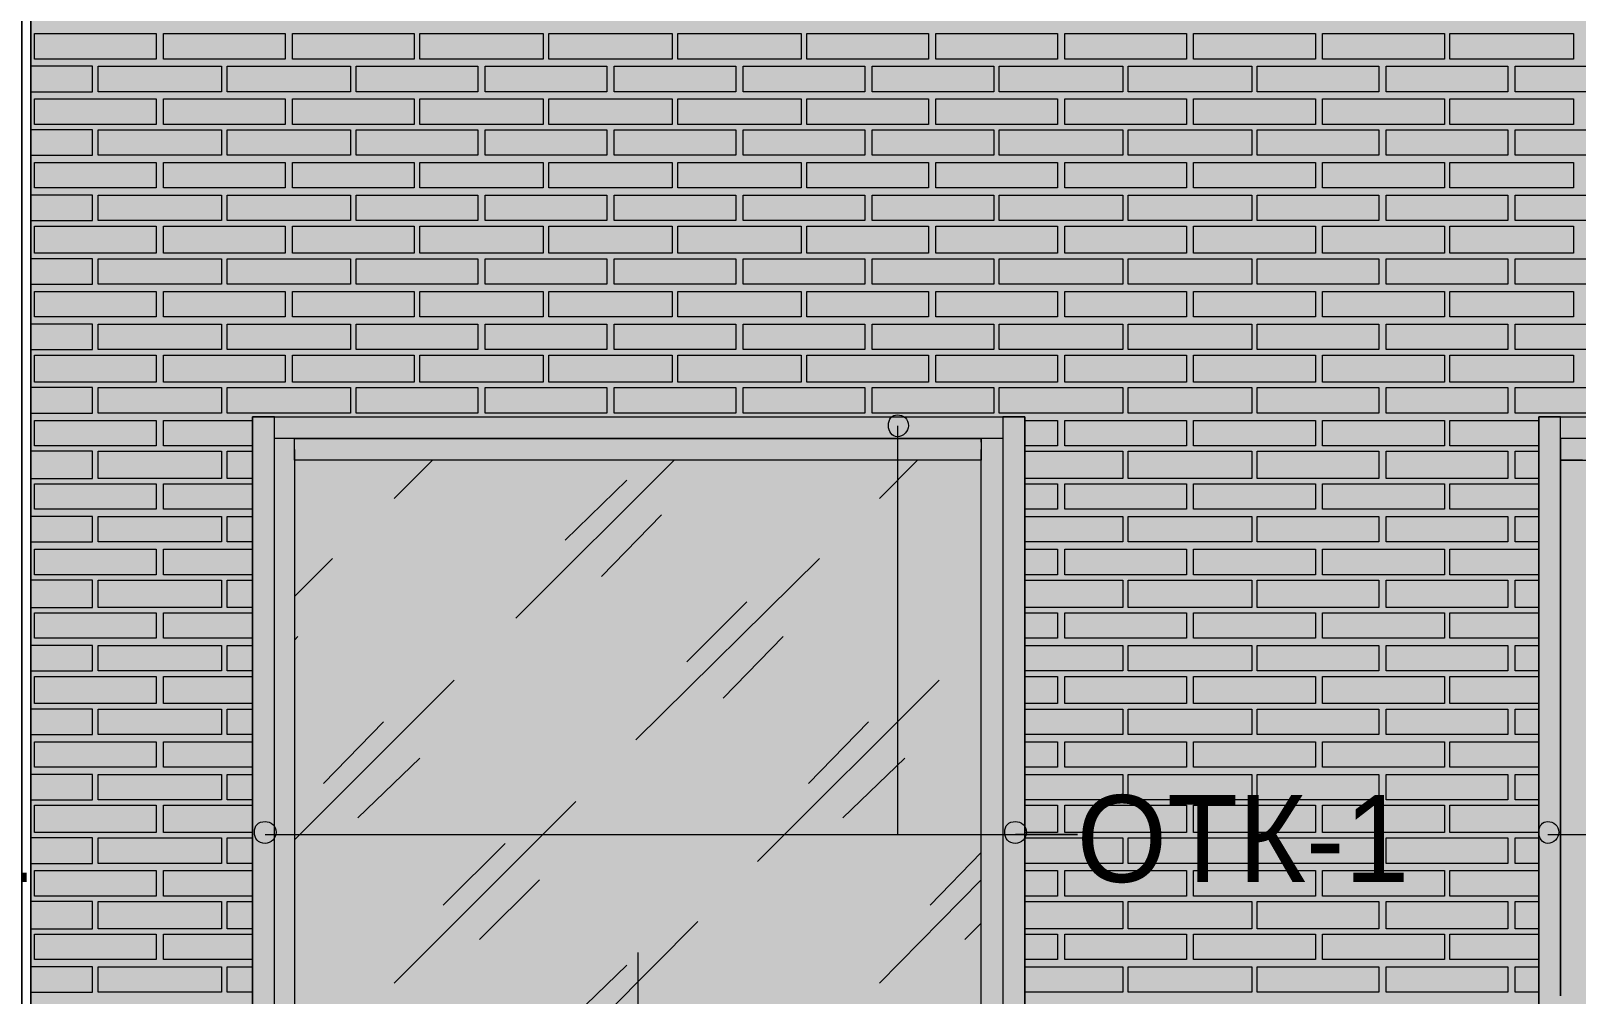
# Model space of a CAD drawing. Header units: millimetres. Extents: x -28928 to 100580, y -22867 to 36490.
# Drawn here: x 52663 to 56261, y 18247 to 20492 of the extents above; entities that cross this region are included whole.
import ezdxf

# ---------------------------------------------------------------- set-up
doc = ezdxf.new("R2010")
doc.units = ezdxf.units.MM
doc.layers.add('PDF _Геометрия', color=7, linetype='Continuous', true_color=0x8f8e8d)
doc.layers.add('PDF _Сплошная заливка', color=7, linetype='Continuous', true_color=0xffffff)
doc.layers.add('PDF _Текст', color=7, linetype='Continuous')

msp = doc.modelspace()

# ---------------------------------------------------------------- hatches: boundary and pattern name
at = {"layer": 'PDF _Сплошная заливка', "true_color": 0xdcd6cf, "transparency": 33554559}
msp.add_hatch(color=254, dxfattribs=at).paths.add_polyline_path([(64868.4, 16343.4), (64868.4, 19592.6), (66268.7, 19592.6), (66268.7, 16343.4), (82239.9, 16343.4), (82239.9, 30089.1), (52662.6, 30089.1), (52662.6, 16343.4), (62173.4, 16343.4), (62173.4, 19592.6), (64271.8, 19592.6), (64271.8, 16343.4)])

# ---------------------------------------------------------------- linework, layer by layer
at = {"layer": 'PDF _Геометрия', "color": 7, "lineweight": 9}
for points in [[(19133.7, 16343.4), (52641.4, 16343.4), (52641.4, 30089.1), (52641.4, 16343.4), (52662.6, 16343.4), (52662.6, 30089.1), (52662.6, 16343.4), (62173.4, 16343.4), (62173.4, 19592.6), (64271.8, 19592.6), (64271.8, 16343.4), (64868.4, 16343.4), (64868.4, 19592.6), (66268.7, 19592.6), (66268.7, 16343.4), (82239.9, 16343.4)], [(53276.1, 19516.4), (53276.1, 16944.1), (53229.5, 16944.1), (53229.5, 19516.4), (53229.5, 19592.6), (53178.7, 19592.6), (53178.7, 19516.4), (53178.7, 16969.5), (53178.7, 16893.4), (53178.7, 19592.6), (54976.8, 19592.6), (54976.8, 16893.4), (54976.8, 16969.5), (54976.8, 19516.4), (54976.8, 19592.6), (54926.1, 19592.6), (54926.1, 19516.4), (54926.1, 16944.1), (54875.3, 16944.1), (54875.3, 19516.4)], [(56275.7, 19491), (56224.9, 19491), (56224.9, 18243), (56224.9, 19516.4), (56224.9, 19592.6), (56174.1, 19592.6), (56174.1, 19516.4), (56174.1, 18243), (56174.1, 16969.5), (56174.1, 16893.4), (56174.1, 19592.6), (57976.4, 19592.6)], [(54875.3, 19533.4), (54875.3, 19541.8), (54875.3, 19491), (53276.1, 19491), (53276.1, 19541.8), (54875.3, 19541.8)], [(53276.1, 19533.4), (53276.1, 19541.8)], [(54680.7, 19571.4), (54680.7, 18619.5), (55099.5, 18619.5), (54955.7, 18619.5)], [(53229.5, 16906), (53229.5, 16969.5), (53229.5, 19516.4)], [(54926.1, 19516.4), (54926.1, 16969.5), (54926.1, 16906)], [(53508.7, 19402.2), (53597.6, 19491)], [(53792.2, 19123), (54160.3, 19491)], [(54638.4, 19402.2), (54727.2, 19491)], [(53906.4, 19304.9), (54050.3, 19444.5)], [(53991.1, 19220.3), (54130.7, 19364.1)], [(53276.1, 19173.7), (53364.9, 19262.6)], [(54071.4, 18839.5), (54498.7, 19262.6)], [(54189.9, 19021.4), (54329.5, 19161)], [(53276.1, 19072.2), (53284.5, 19080.7)], [(54274.5, 18936.8), (54414.1, 19080.7)], [(53276.1, 18606.8), (53648.4, 18979.1)], [(54354.9, 18556), (54778, 18979.1)], [(53343.7, 18738), (53483.4, 18881.8)], [(54473.4, 18738), (54613, 18881.8)], [(53424.1, 18657.6), (53568, 18797.2)], [(54553.7, 18657.6), (54697.6, 18797.2)], [(53508.7, 18272.6), (53931.8, 18695.7)], [(53208.4, 18619.5), (55099.5, 18619.5)], [(56195.3, 18619.5), (58090.7, 18619.5)], [(53623, 18454.5), (53766.8, 18598.4)], [(54756.8, 18454.5), (54875.3, 18577.2)], [(53707.6, 18374.1), (53847.2, 18513.7)], [(54638.4, 18272.6), (54875.3, 18513.7)], [(53792.2, 17989.1), (54215.3, 18416.4)], [(54837.2, 18374.1), (54875.3, 18412.2)], [(54075.7, 18344.5), (54075.7, 18145.7)], [(53906.4, 18175.3), (54050.3, 18314.9)]]:
    msp.add_lwpolyline(points, dxfattribs=at)
at = {"layer": 'PDF _Геометрия', "lineweight": 9}
for points in [[(52954.5, 20485.3), (52954.5, 20426), (52671.1, 20426), (52671.1, 20485.3)], [(53254.9, 20485.3), (53254.9, 20426), (52971.4, 20426), (52971.4, 20485.3)], [(53555.3, 20485.3), (53555.3, 20426), (53271.8, 20426), (53271.8, 20485.3)], [(53855.7, 20485.3), (53855.7, 20426), (53568, 20426), (53568, 20485.3)], [(54156.1, 20485.3), (54156.1, 20426), (53868.4, 20426), (53868.4, 20485.3)], [(54456.4, 20485.3), (54456.4, 20426), (54168.7, 20426), (54168.7, 20485.3)], [(54752.6, 20485.3), (54752.6, 20426), (54469.1, 20426), (54469.1, 20485.3)], [(55053, 20485.3), (55053, 20426), (54769.5, 20426), (54769.5, 20485.3)], [(55353.4, 20485.3), (55353.4, 20426), (55069.9, 20426), (55069.9, 20485.3)], [(55653.7, 20485.3), (55653.7, 20426), (55370.3, 20426), (55370.3, 20485.3)], [(55954.1, 20485.3), (55954.1, 20426), (55670.7, 20426), (55670.7, 20485.3)], [(56254.5, 20485.3), (56254.5, 20426), (55966.8, 20426), (55966.8, 20485.3)], [(53106.8, 20349.9), (52963, 20349.9), (52819.1, 20349.9), (52819.1, 20409.1), (52963, 20409.1), (53106.8, 20409.1)], [(53407.2, 20349.9), (53263.4, 20349.9), (53119.5, 20349.9), (53119.5, 20409.1), (53263.4, 20409.1), (53407.2, 20409.1)], [(53703.4, 20349.9), (53563.7, 20349.9), (53419.9, 20349.9), (53419.9, 20409.1), (53563.7, 20409.1), (53703.4, 20409.1)], [(54003.7, 20349.9), (53864.1, 20349.9), (53720.3, 20349.9), (53720.3, 20409.1), (53864.1, 20409.1), (54003.7, 20409.1)], [(54304.1, 20349.9), (54160.3, 20349.9), (54020.7, 20349.9), (54020.7, 20409.1), (54160.3, 20409.1), (54304.1, 20409.1)], [(54604.5, 20349.9), (54460.7, 20349.9), (54321.1, 20349.9), (54321.1, 20409.1), (54460.7, 20409.1), (54604.5, 20409.1)], [(54904.9, 20349.9), (54761.1, 20349.9), (54621.4, 20349.9), (54621.4, 20409.1), (54761.1, 20409.1), (54904.9, 20409.1)], [(55205.3, 20349.9), (55061.4, 20349.9), (54917.6, 20349.9), (54917.6, 20409.1), (55061.4, 20409.1), (55205.3, 20409.1)], [(55505.7, 20349.9), (55361.8, 20349.9), (55218, 20349.9), (55218, 20409.1), (55361.8, 20409.1), (55505.7, 20409.1)], [(55801.8, 20349.9), (55662.2, 20349.9), (55518.4, 20349.9), (55518.4, 20409.1), (55662.2, 20409.1), (55801.8, 20409.1)], [(56102.2, 20349.9), (55962.6, 20349.9), (55818.7, 20349.9), (55818.7, 20409.1), (55962.6, 20409.1), (56102.2, 20409.1)], [(56402.6, 20349.9), (56258.7, 20349.9), (56119.1, 20349.9), (56119.1, 20409.1), (56258.7, 20409.1), (56402.6, 20409.1)], [(52954.5, 20333), (52954.5, 20273.7), (52671.1, 20273.7), (52671.1, 20333)], [(53254.9, 20333), (53254.9, 20273.7), (52971.4, 20273.7), (52971.4, 20333)], [(53555.3, 20333), (53555.3, 20273.7), (53271.8, 20273.7), (53271.8, 20333)], [(53855.7, 20333), (53855.7, 20273.7), (53568, 20273.7), (53568, 20333)], [(54156.1, 20333), (54156.1, 20273.7), (53868.4, 20273.7), (53868.4, 20333)], [(54456.4, 20333), (54456.4, 20273.7), (54168.7, 20273.7), (54168.7, 20333)], [(54752.6, 20333), (54752.6, 20273.7), (54469.1, 20273.7), (54469.1, 20333)], [(55053, 20333), (55053, 20273.7), (54769.5, 20273.7), (54769.5, 20333)], [(55353.4, 20333), (55353.4, 20273.7), (55069.9, 20273.7), (55069.9, 20333)], [(55653.7, 20333), (55653.7, 20273.7), (55370.3, 20273.7), (55370.3, 20333)], [(55954.1, 20333), (55954.1, 20273.7), (55670.7, 20273.7), (55670.7, 20333)], [(56254.5, 20333), (56254.5, 20273.7), (55966.8, 20273.7), (55966.8, 20333)], [(53106.8, 20201.8), (52963, 20201.8), (52819.1, 20201.8), (52819.1, 20261), (52963, 20261), (53106.8, 20261)], [(53407.2, 20201.8), (53263.4, 20201.8), (53119.5, 20201.8), (53119.5, 20261), (53263.4, 20261), (53407.2, 20261)], [(53703.4, 20201.8), (53563.7, 20201.8), (53419.9, 20201.8), (53419.9, 20261), (53563.7, 20261), (53703.4, 20261)], [(54003.7, 20201.8), (53864.1, 20201.8), (53720.3, 20201.8), (53720.3, 20261), (53864.1, 20261), (54003.7, 20261)], [(54304.1, 20201.8), (54160.3, 20201.8), (54020.7, 20201.8), (54020.7, 20261), (54160.3, 20261), (54304.1, 20261)], [(54604.5, 20201.8), (54460.7, 20201.8), (54321.1, 20201.8), (54321.1, 20261), (54460.7, 20261), (54604.5, 20261)], [(54904.9, 20201.8), (54761.1, 20201.8), (54621.4, 20201.8), (54621.4, 20261), (54761.1, 20261), (54904.9, 20261)], [(55205.3, 20201.8), (55061.4, 20201.8), (54917.6, 20201.8), (54917.6, 20261), (55061.4, 20261), (55205.3, 20261)], [(55505.7, 20201.8), (55361.8, 20201.8), (55218, 20201.8), (55218, 20261), (55361.8, 20261), (55505.7, 20261)], [(55801.8, 20201.8), (55662.2, 20201.8), (55518.4, 20201.8), (55518.4, 20261), (55662.2, 20261), (55801.8, 20261)], [(56102.2, 20201.8), (55962.6, 20201.8), (55818.7, 20201.8), (55818.7, 20261), (55962.6, 20261), (56102.2, 20261)], [(56402.6, 20201.8), (56258.7, 20201.8), (56119.1, 20201.8), (56119.1, 20261), (56258.7, 20261), (56402.6, 20261)], [(52954.5, 20184.9), (52954.5, 20125.7), (52671.1, 20125.7), (52671.1, 20184.9)], [(53254.9, 20184.9), (53254.9, 20125.7), (52971.4, 20125.7), (52971.4, 20184.9)], [(53555.3, 20184.9), (53555.3, 20125.7), (53271.8, 20125.7), (53271.8, 20184.9)], [(53855.7, 20184.9), (53855.7, 20125.7), (53568, 20125.7), (53568, 20184.9)], [(54156.1, 20184.9), (54156.1, 20125.7), (53868.4, 20125.7), (53868.4, 20184.9)], [(54456.4, 20184.9), (54456.4, 20125.7), (54168.7, 20125.7), (54168.7, 20184.9)], [(54752.6, 20184.9), (54752.6, 20125.7), (54469.1, 20125.7), (54469.1, 20184.9)], [(55053, 20184.9), (55053, 20125.7), (54769.5, 20125.7), (54769.5, 20184.9)], [(55353.4, 20184.9), (55353.4, 20125.7), (55069.9, 20125.7), (55069.9, 20184.9)], [(55653.7, 20184.9), (55653.7, 20125.7), (55370.3, 20125.7), (55370.3, 20184.9)], [(55954.1, 20184.9), (55954.1, 20125.7), (55670.7, 20125.7), (55670.7, 20184.9)], [(56254.5, 20184.9), (56254.5, 20125.7), (55966.8, 20125.7), (55966.8, 20184.9)], [(53106.8, 20049.5), (52963, 20049.5), (52819.1, 20049.5), (52819.1, 20108.7), (52963, 20108.7), (53106.8, 20108.7)], [(53407.2, 20049.5), (53263.4, 20049.5), (53119.5, 20049.5), (53119.5, 20108.7), (53263.4, 20108.7), (53407.2, 20108.7)], [(53703.4, 20049.5), (53563.7, 20049.5), (53419.9, 20049.5), (53419.9, 20108.7), (53563.7, 20108.7), (53703.4, 20108.7)], [(54003.7, 20049.5), (53864.1, 20049.5), (53720.3, 20049.5), (53720.3, 20108.7), (53864.1, 20108.7), (54003.7, 20108.7)], [(54304.1, 20049.5), (54160.3, 20049.5), (54020.7, 20049.5), (54020.7, 20108.7), (54160.3, 20108.7), (54304.1, 20108.7)], [(54604.5, 20049.5), (54460.7, 20049.5), (54321.1, 20049.5), (54321.1, 20108.7), (54460.7, 20108.7), (54604.5, 20108.7)], [(54904.9, 20049.5), (54761.1, 20049.5), (54621.4, 20049.5), (54621.4, 20108.7), (54761.1, 20108.7), (54904.9, 20108.7)], [(55205.3, 20049.5), (55061.4, 20049.5), (54917.6, 20049.5), (54917.6, 20108.7), (55061.4, 20108.7), (55205.3, 20108.7)], [(55505.7, 20049.5), (55361.8, 20049.5), (55218, 20049.5), (55218, 20108.7), (55361.8, 20108.7), (55505.7, 20108.7)], [(55801.8, 20049.5), (55662.2, 20049.5), (55518.4, 20049.5), (55518.4, 20108.7), (55662.2, 20108.7), (55801.8, 20108.7)], [(56102.2, 20049.5), (55962.6, 20049.5), (55818.7, 20049.5), (55818.7, 20108.7), (55962.6, 20108.7), (56102.2, 20108.7)], [(56402.6, 20049.5), (56258.7, 20049.5), (56119.1, 20049.5), (56119.1, 20108.7), (56258.7, 20108.7), (56402.6, 20108.7)], [(52954.5, 20036.8), (52954.5, 19973.4), (52671.1, 19973.4), (52671.1, 20036.8)], [(53254.9, 20036.8), (53254.9, 19973.4), (52971.4, 19973.4), (52971.4, 20036.8)], [(53555.3, 20036.8), (53555.3, 19973.4), (53271.8, 19973.4), (53271.8, 20036.8)], [(53855.7, 20036.8), (53855.7, 19973.4), (53568, 19973.4), (53568, 20036.8)], [(54156.1, 20036.8), (54156.1, 19973.4), (53868.4, 19973.4), (53868.4, 20036.8)], [(54456.4, 20036.8), (54456.4, 19973.4), (54168.7, 19973.4), (54168.7, 20036.8)], [(54752.6, 20036.8), (54752.6, 19973.4), (54469.1, 19973.4), (54469.1, 20036.8)], [(55053, 20036.8), (55053, 19973.4), (54769.5, 19973.4), (54769.5, 20036.8)], [(55353.4, 20036.8), (55353.4, 19973.4), (55069.9, 19973.4), (55069.9, 20036.8)], [(55653.7, 20036.8), (55653.7, 19973.4), (55370.3, 19973.4), (55370.3, 20036.8)], [(55954.1, 20036.8), (55954.1, 19973.4), (55670.7, 19973.4), (55670.7, 20036.8)], [(56254.5, 20036.8), (56254.5, 19973.4), (55966.8, 19973.4), (55966.8, 20036.8)], [(53106.8, 19901.4), (52963, 19901.4), (52819.1, 19901.4), (52819.1, 19960.7), (52963, 19960.7), (53106.8, 19960.7)], [(53407.2, 19901.4), (53263.4, 19901.4), (53119.5, 19901.4), (53119.5, 19960.7), (53263.4, 19960.7), (53407.2, 19960.7)], [(53703.4, 19901.4), (53563.7, 19901.4), (53419.9, 19901.4), (53419.9, 19960.7), (53563.7, 19960.7), (53703.4, 19960.7)], [(54003.7, 19901.4), (53864.1, 19901.4), (53720.3, 19901.4), (53720.3, 19960.7), (53864.1, 19960.7), (54003.7, 19960.7)], [(54304.1, 19901.4), (54160.3, 19901.4), (54020.7, 19901.4), (54020.7, 19960.7), (54160.3, 19960.7), (54304.1, 19960.7)], [(54604.5, 19901.4), (54460.7, 19901.4), (54321.1, 19901.4), (54321.1, 19960.7), (54460.7, 19960.7), (54604.5, 19960.7)], [(54904.9, 19901.4), (54761.1, 19901.4), (54621.4, 19901.4), (54621.4, 19960.7), (54761.1, 19960.7), (54904.9, 19960.7)], [(55205.3, 19901.4), (55061.4, 19901.4), (54917.6, 19901.4), (54917.6, 19960.7), (55061.4, 19960.7), (55205.3, 19960.7)], [(55505.7, 19901.4), (55361.8, 19901.4), (55218, 19901.4), (55218, 19960.7), (55361.8, 19960.7), (55505.7, 19960.7)], [(55801.8, 19901.4), (55662.2, 19901.4), (55518.4, 19901.4), (55518.4, 19960.7), (55662.2, 19960.7), (55801.8, 19960.7)], [(56102.2, 19901.4), (55962.6, 19901.4), (55818.7, 19901.4), (55818.7, 19960.7), (55962.6, 19960.7), (56102.2, 19960.7)], [(56402.6, 19901.4), (56258.7, 19901.4), (56119.1, 19901.4), (56119.1, 19960.7), (56258.7, 19960.7), (56402.6, 19960.7)], [(52954.5, 19884.5), (52954.5, 19825.3), (52671.1, 19825.3), (52671.1, 19884.5)], [(53254.9, 19884.5), (53254.9, 19825.3), (52971.4, 19825.3), (52971.4, 19884.5)], [(53555.3, 19884.5), (53555.3, 19825.3), (53271.8, 19825.3), (53271.8, 19884.5)], [(53855.7, 19884.5), (53855.7, 19825.3), (53568, 19825.3), (53568, 19884.5)], [(54156.1, 19884.5), (54156.1, 19825.3), (53868.4, 19825.3), (53868.4, 19884.5)], [(54456.4, 19884.5), (54456.4, 19825.3), (54168.7, 19825.3), (54168.7, 19884.5)], [(54752.6, 19884.5), (54752.6, 19825.3), (54469.1, 19825.3), (54469.1, 19884.5)], [(55053, 19884.5), (55053, 19825.3), (54769.5, 19825.3), (54769.5, 19884.5)], [(55353.4, 19884.5), (55353.4, 19825.3), (55069.9, 19825.3), (55069.9, 19884.5)], [(55653.7, 19884.5), (55653.7, 19825.3), (55370.3, 19825.3), (55370.3, 19884.5)], [(55954.1, 19884.5), (55954.1, 19825.3), (55670.7, 19825.3), (55670.7, 19884.5)], [(56254.5, 19884.5), (56254.5, 19825.3), (55966.8, 19825.3), (55966.8, 19884.5)], [(53106.8, 19749.1), (52963, 19749.1), (52819.1, 19749.1), (52819.1, 19808.4), (52963, 19808.4), (53106.8, 19808.4)], [(53407.2, 19749.1), (53263.4, 19749.1), (53119.5, 19749.1), (53119.5, 19808.4), (53263.4, 19808.4), (53407.2, 19808.4)], [(53703.4, 19749.1), (53563.7, 19749.1), (53419.9, 19749.1), (53419.9, 19808.4), (53563.7, 19808.4), (53703.4, 19808.4)], [(54003.7, 19749.1), (53864.1, 19749.1), (53720.3, 19749.1), (53720.3, 19808.4), (53864.1, 19808.4), (54003.7, 19808.4)], [(54304.1, 19749.1), (54160.3, 19749.1), (54020.7, 19749.1), (54020.7, 19808.4), (54160.3, 19808.4), (54304.1, 19808.4)], [(54604.5, 19749.1), (54460.7, 19749.1), (54321.1, 19749.1), (54321.1, 19808.4), (54460.7, 19808.4), (54604.5, 19808.4)], [(54904.9, 19749.1), (54761.1, 19749.1), (54621.4, 19749.1), (54621.4, 19808.4), (54761.1, 19808.4), (54904.9, 19808.4)], [(55205.3, 19749.1), (55061.4, 19749.1), (54917.6, 19749.1), (54917.6, 19808.4), (55061.4, 19808.4), (55205.3, 19808.4)], [(55505.7, 19749.1), (55361.8, 19749.1), (55218, 19749.1), (55218, 19808.4), (55361.8, 19808.4), (55505.7, 19808.4)], [(55801.8, 19749.1), (55662.2, 19749.1), (55518.4, 19749.1), (55518.4, 19808.4), (55662.2, 19808.4), (55801.8, 19808.4)], [(56102.2, 19749.1), (55962.6, 19749.1), (55818.7, 19749.1), (55818.7, 19808.4), (55962.6, 19808.4), (56102.2, 19808.4)], [(56402.6, 19749.1), (56258.7, 19749.1), (56119.1, 19749.1), (56119.1, 19808.4), (56258.7, 19808.4), (56402.6, 19808.4)], [(52954.5, 19736.4), (52954.5, 19673), (52671.1, 19673), (52671.1, 19736.4)], [(53254.9, 19736.4), (53254.9, 19673), (52971.4, 19673), (52971.4, 19736.4)], [(53555.3, 19736.4), (53555.3, 19673), (53271.8, 19673), (53271.8, 19736.4)], [(53855.7, 19736.4), (53855.7, 19673), (53568, 19673), (53568, 19736.4)], [(54156.1, 19736.4), (54156.1, 19673), (53868.4, 19673), (53868.4, 19736.4)], [(54456.4, 19736.4), (54456.4, 19673), (54168.7, 19673), (54168.7, 19736.4)], [(54752.6, 19736.4), (54752.6, 19673), (54469.1, 19673), (54469.1, 19736.4)], [(55053, 19736.4), (55053, 19673), (54769.5, 19673), (54769.5, 19736.4)], [(55353.4, 19736.4), (55353.4, 19673), (55069.9, 19673), (55069.9, 19736.4)], [(55653.7, 19736.4), (55653.7, 19673), (55370.3, 19673), (55370.3, 19736.4)], [(55954.1, 19736.4), (55954.1, 19673), (55670.7, 19673), (55670.7, 19736.4)], [(56254.5, 19736.4), (56254.5, 19673), (55966.8, 19673), (55966.8, 19736.4)], [(53106.8, 19601), (52963, 19601), (52819.1, 19601), (52819.1, 19660.3), (52963, 19660.3), (53106.8, 19660.3)], [(53407.2, 19601), (53263.4, 19601), (53119.5, 19601), (53119.5, 19660.3), (53263.4, 19660.3), (53407.2, 19660.3)], [(53703.4, 19601), (53563.7, 19601), (53419.9, 19601), (53419.9, 19660.3), (53563.7, 19660.3), (53703.4, 19660.3)], [(54003.7, 19601), (53864.1, 19601), (53720.3, 19601), (53720.3, 19660.3), (53864.1, 19660.3), (54003.7, 19660.3)], [(54304.1, 19601), (54160.3, 19601), (54020.7, 19601), (54020.7, 19660.3), (54160.3, 19660.3), (54304.1, 19660.3)], [(54604.5, 19601), (54460.7, 19601), (54321.1, 19601), (54321.1, 19660.3), (54460.7, 19660.3), (54604.5, 19660.3)], [(54904.9, 19601), (54761.1, 19601), (54621.4, 19601), (54621.4, 19660.3), (54761.1, 19660.3), (54904.9, 19660.3)], [(55205.3, 19601), (55061.4, 19601), (54917.6, 19601), (54917.6, 19660.3), (55061.4, 19660.3), (55205.3, 19660.3)], [(55505.7, 19601), (55361.8, 19601), (55218, 19601), (55218, 19660.3), (55361.8, 19660.3), (55505.7, 19660.3)], [(55801.8, 19601), (55662.2, 19601), (55518.4, 19601), (55518.4, 19660.3), (55662.2, 19660.3), (55801.8, 19660.3)], [(56102.2, 19601), (55962.6, 19601), (55818.7, 19601), (55818.7, 19660.3), (55962.6, 19660.3), (56102.2, 19660.3)], [(56402.6, 19601), (56258.7, 19601), (56119.1, 19601), (56119.1, 19660.3), (56258.7, 19660.3), (56402.6, 19660.3)], [(52954.5, 19584.1), (52954.5, 19524.9), (52671.1, 19524.9), (52671.1, 19584.1)], [(55353.4, 19584.1), (55353.4, 19524.9), (55069.9, 19524.9), (55069.9, 19584.1)], [(55653.7, 19584.1), (55653.7, 19524.9), (55370.3, 19524.9), (55370.3, 19584.1)], [(55954.1, 19584.1), (55954.1, 19524.9), (55670.7, 19524.9), (55670.7, 19584.1)], [(53106.8, 19448.7), (52963, 19448.7), (52819.1, 19448.7), (52819.1, 19512.2), (52963, 19512.2), (53106.8, 19512.2)], [(55505.7, 19448.7), (55361.8, 19448.7), (55218, 19448.7), (55218, 19512.2), (55361.8, 19512.2), (55505.7, 19512.2)], [(55801.8, 19448.7), (55662.2, 19448.7), (55518.4, 19448.7), (55518.4, 19512.2), (55662.2, 19512.2), (55801.8, 19512.2)], [(56102.2, 19448.7), (55962.6, 19448.7), (55818.7, 19448.7), (55818.7, 19512.2), (55962.6, 19512.2), (56102.2, 19512.2)], [(52954.5, 19436), (52954.5, 19376.8), (52671.1, 19376.8), (52671.1, 19436)], [(55353.4, 19436), (55353.4, 19376.8), (55069.9, 19376.8), (55069.9, 19436)], [(55653.7, 19436), (55653.7, 19376.8), (55370.3, 19376.8), (55370.3, 19436)], [(55954.1, 19436), (55954.1, 19376.8), (55670.7, 19376.8), (55670.7, 19436)], [(53106.8, 19300.7), (52963, 19300.7), (52819.1, 19300.7), (52819.1, 19359.9), (52963, 19359.9), (53106.8, 19359.9)], [(55505.7, 19300.7), (55361.8, 19300.7), (55218, 19300.7), (55218, 19359.9), (55361.8, 19359.9), (55505.7, 19359.9)], [(55801.8, 19300.7), (55662.2, 19300.7), (55518.4, 19300.7), (55518.4, 19359.9), (55662.2, 19359.9), (55801.8, 19359.9)], [(56102.2, 19300.7), (55962.6, 19300.7), (55818.7, 19300.7), (55818.7, 19359.9), (55962.6, 19359.9), (56102.2, 19359.9)], [(52954.5, 19283.7), (52954.5, 19224.5), (52671.1, 19224.5), (52671.1, 19283.7)], [(55353.4, 19283.7), (55353.4, 19224.5), (55069.9, 19224.5), (55069.9, 19283.7)], [(55653.7, 19283.7), (55653.7, 19224.5), (55370.3, 19224.5), (55370.3, 19283.7)], [(55954.1, 19283.7), (55954.1, 19224.5), (55670.7, 19224.5), (55670.7, 19283.7)], [(53106.8, 19148.4), (52963, 19148.4), (52819.1, 19148.4), (52819.1, 19211.8), (52963, 19211.8), (53106.8, 19211.8)], [(55505.7, 19148.4), (55361.8, 19148.4), (55218, 19148.4), (55218, 19211.8), (55361.8, 19211.8), (55505.7, 19211.8)], [(55801.8, 19148.4), (55662.2, 19148.4), (55518.4, 19148.4), (55518.4, 19211.8), (55662.2, 19211.8), (55801.8, 19211.8)], [(56102.2, 19148.4), (55962.6, 19148.4), (55818.7, 19148.4), (55818.7, 19211.8), (55962.6, 19211.8), (56102.2, 19211.8)], [(52954.5, 19135.7), (52954.5, 19076.4), (52671.1, 19076.4), (52671.1, 19135.7)], [(55353.4, 19135.7), (55353.4, 19076.4), (55069.9, 19076.4), (55069.9, 19135.7)], [(55653.7, 19135.7), (55653.7, 19076.4), (55370.3, 19076.4), (55370.3, 19135.7)], [(55954.1, 19135.7), (55954.1, 19076.4), (55670.7, 19076.4), (55670.7, 19135.7)], [(53106.8, 19000.3), (52963, 19000.3), (52819.1, 19000.3), (52819.1, 19059.5), (52963, 19059.5), (53106.8, 19059.5)], [(55505.7, 19000.3), (55361.8, 19000.3), (55218, 19000.3), (55218, 19059.5), (55361.8, 19059.5), (55505.7, 19059.5)], [(55801.8, 19000.3), (55662.2, 19000.3), (55518.4, 19000.3), (55518.4, 19059.5), (55662.2, 19059.5), (55801.8, 19059.5)], [(56102.2, 19000.3), (55962.6, 19000.3), (55818.7, 19000.3), (55818.7, 19059.5), (55962.6, 19059.5), (56102.2, 19059.5)], [(52954.5, 18987.6), (52954.5, 18924.1), (52671.1, 18924.1), (52671.1, 18987.6)], [(55353.4, 18987.6), (55353.4, 18924.1), (55069.9, 18924.1), (55069.9, 18987.6)], [(55653.7, 18987.6), (55653.7, 18924.1), (55370.3, 18924.1), (55370.3, 18987.6)], [(55954.1, 18987.6), (55954.1, 18924.1), (55670.7, 18924.1), (55670.7, 18987.6)], [(53106.8, 18852.2), (52963, 18852.2), (52819.1, 18852.2), (52819.1, 18911.4), (52963, 18911.4), (53106.8, 18911.4)], [(55505.7, 18852.2), (55361.8, 18852.2), (55218, 18852.2), (55218, 18911.4), (55361.8, 18911.4), (55505.7, 18911.4)], [(55801.8, 18852.2), (55662.2, 18852.2), (55518.4, 18852.2), (55518.4, 18911.4), (55662.2, 18911.4), (55801.8, 18911.4)], [(56102.2, 18852.2), (55962.6, 18852.2), (55818.7, 18852.2), (55818.7, 18911.4), (55962.6, 18911.4), (56102.2, 18911.4)], [(52954.5, 18835.3), (52954.5, 18776), (52671.1, 18776), (52671.1, 18835.3)], [(55353.4, 18835.3), (55353.4, 18776), (55069.9, 18776), (55069.9, 18835.3)], [(55653.7, 18835.3), (55653.7, 18776), (55370.3, 18776), (55370.3, 18835.3)], [(55954.1, 18835.3), (55954.1, 18776), (55670.7, 18776), (55670.7, 18835.3)], [(53106.8, 18699.9), (52963, 18699.9), (52819.1, 18699.9), (52819.1, 18759.1), (52963, 18759.1), (53106.8, 18759.1)], [(55505.7, 18699.9), (55361.8, 18699.9), (55218, 18699.9), (55218, 18759.1), (55361.8, 18759.1), (55505.7, 18759.1)], [(55801.8, 18699.9), (55662.2, 18699.9), (55518.4, 18699.9), (55518.4, 18759.1), (55662.2, 18759.1), (55801.8, 18759.1)], [(56102.2, 18699.9), (55962.6, 18699.9), (55818.7, 18699.9), (55818.7, 18759.1), (55962.6, 18759.1), (56102.2, 18759.1)], [(52954.5, 18687.2), (52954.5, 18623.7), (52671.1, 18623.7), (52671.1, 18687.2)], [(55353.4, 18687.2), (55353.4, 18623.7), (55069.9, 18623.7), (55069.9, 18687.2)], [(55653.7, 18687.2), (55653.7, 18623.7), (55370.3, 18623.7), (55370.3, 18687.2)], [(55954.1, 18687.2), (55954.1, 18623.7), (55670.7, 18623.7), (55670.7, 18687.2)], [(53106.8, 18551.8), (52963, 18551.8), (52819.1, 18551.8), (52819.1, 18611), (52963, 18611), (53106.8, 18611)], [(55505.7, 18551.8), (55361.8, 18551.8), (55218, 18551.8), (55218, 18611), (55361.8, 18611), (55505.7, 18611)], [(55801.8, 18551.8), (55662.2, 18551.8), (55518.4, 18551.8), (55518.4, 18611), (55662.2, 18611), (55801.8, 18611)], [(56102.2, 18551.8), (55962.6, 18551.8), (55818.7, 18551.8), (55818.7, 18611), (55962.6, 18611), (56102.2, 18611)], [(52954.5, 18534.9), (52954.5, 18475.7), (52671.1, 18475.7), (52671.1, 18534.9)], [(55353.4, 18534.9), (55353.4, 18475.7), (55069.9, 18475.7), (55069.9, 18534.9)], [(55653.7, 18534.9), (55653.7, 18475.7), (55370.3, 18475.7), (55370.3, 18534.9)], [(55954.1, 18534.9), (55954.1, 18475.7), (55670.7, 18475.7), (55670.7, 18534.9)], [(53106.8, 18399.5), (52963, 18399.5), (52819.1, 18399.5), (52819.1, 18463), (52963, 18463), (53106.8, 18463)], [(55505.7, 18399.5), (55361.8, 18399.5), (55218, 18399.5), (55218, 18463), (55361.8, 18463), (55505.7, 18463)], [(55801.8, 18399.5), (55662.2, 18399.5), (55518.4, 18399.5), (55518.4, 18463), (55662.2, 18463), (55801.8, 18463)], [(56102.2, 18399.5), (55962.6, 18399.5), (55818.7, 18399.5), (55818.7, 18463), (55962.6, 18463), (56102.2, 18463)], [(52954.5, 18386.8), (52954.5, 18327.6), (52671.1, 18327.6), (52671.1, 18386.8)], [(55353.4, 18386.8), (55353.4, 18327.6), (55069.9, 18327.6), (55069.9, 18386.8)], [(55653.7, 18386.8), (55653.7, 18327.6), (55370.3, 18327.6), (55370.3, 18386.8)], [(55954.1, 18386.8), (55954.1, 18327.6), (55670.7, 18327.6), (55670.7, 18386.8)], [(53106.8, 18251.4), (52963, 18251.4), (52819.1, 18251.4), (52819.1, 18310.7), (52963, 18310.7), (53106.8, 18310.7)], [(55505.7, 18251.4), (55361.8, 18251.4), (55218, 18251.4), (55218, 18310.7), (55361.8, 18310.7), (55505.7, 18310.7)], [(55801.8, 18251.4), (55662.2, 18251.4), (55518.4, 18251.4), (55518.4, 18310.7), (55662.2, 18310.7), (55801.8, 18310.7)], [(56102.2, 18251.4), (55962.6, 18251.4), (55818.7, 18251.4), (55818.7, 18310.7), (55962.6, 18310.7), (56102.2, 18310.7)]]:
    msp.add_lwpolyline(points, close=True, dxfattribs=at)
for points in [[(52662.6, 20409.1), (52662.6, 20409.1)], [(52662.6, 20349.9), (52806.4, 20349.9), (52806.4, 20409.1), (52662.6, 20409.1)], [(52662.6, 20349.9), (52662.6, 20349.9)], [(52662.6, 20261), (52662.6, 20261)], [(52662.6, 20201.8), (52806.4, 20201.8), (52806.4, 20261), (52662.6, 20261)], [(52662.6, 20201.8), (52662.6, 20201.8)], [(52662.6, 20108.7), (52662.6, 20108.7)], [(52662.6, 20049.5), (52806.4, 20049.5), (52806.4, 20108.7), (52662.6, 20108.7)], [(52662.6, 20049.5), (52662.6, 20049.5)], [(52662.6, 19960.7), (52662.6, 19960.7)], [(52662.6, 19901.4), (52806.4, 19901.4), (52806.4, 19960.7), (52662.6, 19960.7)], [(52662.6, 19901.4), (52662.6, 19901.4)], [(52662.6, 19808.4), (52662.6, 19808.4)], [(52662.6, 19749.1), (52806.4, 19749.1), (52806.4, 19808.4), (52662.6, 19808.4)], [(52662.6, 19749.1), (52662.6, 19749.1)], [(52662.6, 19660.3), (52662.6, 19660.3)], [(52662.6, 19601), (52806.4, 19601), (52806.4, 19660.3), (52662.6, 19660.3)], [(52662.6, 19601), (52662.6, 19601)], [(53178.7, 19524.9), (52971.4, 19524.9), (52971.4, 19584.1), (53178.7, 19584.1)], [(54976.8, 19584.1), (55053, 19584.1), (55053, 19524.9), (54976.8, 19524.9)], [(56174.1, 19524.9), (55966.8, 19524.9), (55966.8, 19584.1), (56174.1, 19584.1)], [(52662.6, 19512.2), (52662.6, 19512.2)], [(52662.6, 19448.7), (52806.4, 19448.7), (52806.4, 19512.2), (52662.6, 19512.2)], [(53178.7, 19448.7), (53119.5, 19448.7), (53119.5, 19512.2), (53178.7, 19512.2)], [(54976.8, 19512.2), (55061.4, 19512.2), (55205.3, 19512.2), (55205.3, 19448.7), (55061.4, 19448.7), (54976.8, 19448.7)], [(56174.1, 19448.7), (56119.1, 19448.7), (56119.1, 19512.2), (56174.1, 19512.2)], [(52662.6, 19448.7), (52662.6, 19448.7)], [(53178.7, 19376.8), (52971.4, 19376.8), (52971.4, 19436), (53178.7, 19436)], [(54976.8, 19436), (55053, 19436), (55053, 19376.8), (54976.8, 19376.8)], [(56174.1, 19376.8), (55966.8, 19376.8), (55966.8, 19436), (56174.1, 19436)], [(52662.6, 19359.9), (52662.6, 19359.9)], [(52662.6, 19300.7), (52806.4, 19300.7), (52806.4, 19359.9), (52662.6, 19359.9)], [(53178.7, 19300.7), (53119.5, 19300.7), (53119.5, 19359.9), (53178.7, 19359.9)], [(54976.8, 19359.9), (55061.4, 19359.9), (55205.3, 19359.9), (55205.3, 19300.7), (55061.4, 19300.7), (54976.8, 19300.7)], [(56174.1, 19300.7), (56119.1, 19300.7), (56119.1, 19359.9), (56174.1, 19359.9)], [(52662.6, 19300.7), (52662.6, 19300.7)], [(53178.7, 19224.5), (52971.4, 19224.5), (52971.4, 19283.7), (53178.7, 19283.7)], [(54976.8, 19283.7), (55053, 19283.7), (55053, 19224.5), (54976.8, 19224.5)], [(56174.1, 19224.5), (55966.8, 19224.5), (55966.8, 19283.7), (56174.1, 19283.7)], [(52662.6, 19211.8), (52662.6, 19211.8)], [(52662.6, 19148.4), (52806.4, 19148.4), (52806.4, 19211.8), (52662.6, 19211.8)], [(53178.7, 19148.4), (53119.5, 19148.4), (53119.5, 19211.8), (53178.7, 19211.8)], [(54976.8, 19211.8), (55061.4, 19211.8), (55205.3, 19211.8), (55205.3, 19148.4), (55061.4, 19148.4), (54976.8, 19148.4)], [(56174.1, 19148.4), (56119.1, 19148.4), (56119.1, 19211.8), (56174.1, 19211.8)], [(52662.6, 19148.4), (52662.6, 19148.4)], [(53178.7, 19076.4), (52971.4, 19076.4), (52971.4, 19135.7), (53178.7, 19135.7)], [(54976.8, 19135.7), (55053, 19135.7), (55053, 19076.4), (54976.8, 19076.4)], [(56174.1, 19076.4), (55966.8, 19076.4), (55966.8, 19135.7), (56174.1, 19135.7)], [(52662.6, 19059.5), (52662.6, 19059.5)], [(52662.6, 19000.3), (52806.4, 19000.3), (52806.4, 19059.5), (52662.6, 19059.5)], [(53178.7, 19000.3), (53119.5, 19000.3), (53119.5, 19059.5), (53178.7, 19059.5)], [(54976.8, 19059.5), (55061.4, 19059.5), (55205.3, 19059.5), (55205.3, 19000.3), (55061.4, 19000.3), (54976.8, 19000.3)], [(56174.1, 19000.3), (56119.1, 19000.3), (56119.1, 19059.5), (56174.1, 19059.5)], [(52662.6, 19000.3), (52662.6, 19000.3)], [(53178.7, 18924.1), (52971.4, 18924.1), (52971.4, 18987.6), (53178.7, 18987.6)], [(54976.8, 18987.6), (55053, 18987.6), (55053, 18924.1), (54976.8, 18924.1)], [(56174.1, 18924.1), (55966.8, 18924.1), (55966.8, 18987.6), (56174.1, 18987.6)], [(52662.6, 18911.4), (52662.6, 18911.4)], [(52662.6, 18852.2), (52806.4, 18852.2), (52806.4, 18911.4), (52662.6, 18911.4)], [(53178.7, 18852.2), (53119.5, 18852.2), (53119.5, 18911.4), (53178.7, 18911.4)], [(54976.8, 18911.4), (55061.4, 18911.4), (55205.3, 18911.4), (55205.3, 18852.2), (55061.4, 18852.2), (54976.8, 18852.2)], [(56174.1, 18852.2), (56119.1, 18852.2), (56119.1, 18911.4), (56174.1, 18911.4)], [(52662.6, 18852.2), (52662.6, 18852.2)], [(53178.7, 18776), (52971.4, 18776), (52971.4, 18835.3), (53178.7, 18835.3)], [(54976.8, 18835.3), (55053, 18835.3), (55053, 18776), (54976.8, 18776)], [(56174.1, 18776), (55966.8, 18776), (55966.8, 18835.3), (56174.1, 18835.3)], [(52662.6, 18759.1), (52662.6, 18759.1)], [(52662.6, 18699.9), (52806.4, 18699.9), (52806.4, 18759.1), (52662.6, 18759.1)], [(53178.7, 18699.9), (53119.5, 18699.9), (53119.5, 18759.1), (53178.7, 18759.1)], [(54976.8, 18759.1), (55061.4, 18759.1), (55205.3, 18759.1), (55205.3, 18699.9), (55061.4, 18699.9), (54976.8, 18699.9)], [(56174.1, 18699.9), (56119.1, 18699.9), (56119.1, 18759.1), (56174.1, 18759.1)], [(52662.6, 18699.9), (52662.6, 18699.9)], [(53178.7, 18623.7), (52971.4, 18623.7), (52971.4, 18687.2), (53178.7, 18687.2)], [(54976.8, 18687.2), (55053, 18687.2), (55053, 18623.7), (54976.8, 18623.7)], [(56174.1, 18623.7), (55966.8, 18623.7), (55966.8, 18687.2), (56174.1, 18687.2)], [(52662.6, 18611), (52662.6, 18611)], [(52662.6, 18551.8), (52806.4, 18551.8), (52806.4, 18611), (52662.6, 18611)], [(53178.7, 18551.8), (53119.5, 18551.8), (53119.5, 18611), (53178.7, 18611)], [(54976.8, 18611), (55061.4, 18611), (55205.3, 18611), (55205.3, 18551.8), (55061.4, 18551.8), (54976.8, 18551.8)], [(56174.1, 18551.8), (56119.1, 18551.8), (56119.1, 18611), (56174.1, 18611)], [(52662.6, 18551.8), (52662.6, 18551.8)], [(53178.7, 18475.7), (52971.4, 18475.7), (52971.4, 18534.9), (53178.7, 18534.9)], [(54976.8, 18534.9), (55053, 18534.9), (55053, 18475.7), (54976.8, 18475.7)], [(56174.1, 18475.7), (55966.8, 18475.7), (55966.8, 18534.9), (56174.1, 18534.9)], [(52662.6, 18463), (52662.6, 18463)], [(52662.6, 18399.5), (52806.4, 18399.5), (52806.4, 18463), (52662.6, 18463)], [(53178.7, 18399.5), (53119.5, 18399.5), (53119.5, 18463), (53178.7, 18463)], [(54976.8, 18463), (55061.4, 18463), (55205.3, 18463), (55205.3, 18399.5), (55061.4, 18399.5), (54976.8, 18399.5)], [(56174.1, 18399.5), (56119.1, 18399.5), (56119.1, 18463), (56174.1, 18463)], [(52662.6, 18399.5), (52662.6, 18399.5)], [(53178.7, 18327.6), (52971.4, 18327.6), (52971.4, 18386.8), (53178.7, 18386.8)], [(54976.8, 18386.8), (55053, 18386.8), (55053, 18327.6), (54976.8, 18327.6)], [(56174.1, 18327.6), (55966.8, 18327.6), (55966.8, 18386.8), (56174.1, 18386.8)], [(52662.6, 18310.7), (52662.6, 18310.7)], [(52662.6, 18251.4), (52806.4, 18251.4), (52806.4, 18310.7), (52662.6, 18310.7)], [(53178.7, 18251.4), (53119.5, 18251.4), (53119.5, 18310.7), (53178.7, 18310.7)], [(54976.8, 18310.7), (55061.4, 18310.7), (55205.3, 18310.7), (55205.3, 18251.4), (55061.4, 18251.4), (54976.8, 18251.4)], [(56174.1, 18251.4), (56119.1, 18251.4), (56119.1, 18310.7), (56174.1, 18310.7)], [(52662.6, 18251.4), (52662.6, 18251.4)]]:
    msp.add_lwpolyline(points, dxfattribs=at)
at = {"layer": 'PDF _Геометрия', "color": 7, "lineweight": 9}
for points in [[(53250.7, 19592.6), (54926.1, 19592.6), (54926.1, 19541.8), (53250.7, 19541.8), (53229.5, 19541.8), (53229.5, 19592.6)], [(57075.3, 19541.8), (56224.9, 19541.8), (56224.9, 19491), (57075.3, 19491), (57874.9, 19491), (57874.9, 19541.8), (57075.3, 19541.8), (56250.3, 19541.8), (56224.9, 19541.8), (56224.9, 19592.6), (56250.3, 19592.6), (57075.3, 19592.6), (57900.3, 19592.6), (57925.7, 19592.6), (57925.7, 19541.8), (57900.3, 19541.8)]]:
    msp.add_lwpolyline(points, close=True, dxfattribs=at)
for points in [[(54659.5, 19571.4), (54659.5, 19588.4), (54668, 19596.8), (54680.7, 19596.8)], [(54659.5, 19571.4), (54659.5, 19588.4), (54668, 19596.8), (54680.7, 19596.8)], [(54680.7, 19596.8), (54693.4, 19596.8), (54706.1, 19588.4), (54706.1, 19571.4)], [(54680.7, 19596.8), (54693.4, 19596.8), (54706.1, 19588.4), (54706.1, 19571.4)], [(54680.7, 19546), (54668, 19546), (54659.5, 19558.7), (54659.5, 19571.4)], [(54680.7, 19546), (54668, 19546), (54659.5, 19558.7), (54659.5, 19571.4)], [(54706.1, 19571.4), (54706.1, 19558.7), (54693.4, 19546), (54680.7, 19546)], [(54706.1, 19571.4), (54706.1, 19558.7), (54693.4, 19546), (54680.7, 19546)], [(53183, 18623.7), (53183, 18640.7), (53191.4, 18649.1), (53208.4, 18649.1)], [(53183, 18623.7), (53183, 18640.7), (53191.4, 18649.1), (53208.4, 18649.1)], [(53208.4, 18649.1), (53221.1, 18649.1), (53233.7, 18640.7), (53233.7, 18623.7)], [(53208.4, 18649.1), (53221.1, 18649.1), (53233.7, 18640.7), (53233.7, 18623.7)], [(54930.3, 18623.7), (54930.3, 18640.7), (54938.7, 18649.1), (54955.7, 18649.1)], [(54930.3, 18623.7), (54930.3, 18640.7), (54938.7, 18649.1), (54955.7, 18649.1)], [(54955.7, 18649.1), (54968.4, 18649.1), (54981.1, 18640.7), (54981.1, 18623.7)], [(54955.7, 18649.1), (54968.4, 18649.1), (54981.1, 18640.7), (54981.1, 18623.7)], [(56174.1, 18623.7), (56174.1, 18640.7), (56182.6, 18649.1), (56195.3, 18649.1)], [(56174.1, 18623.7), (56174.1, 18640.7), (56182.6, 18649.1), (56195.3, 18649.1)], [(56195.3, 18649.1), (56208, 18649.1), (56220.7, 18640.7), (56220.7, 18623.7)], [(56195.3, 18649.1), (56208, 18649.1), (56220.7, 18640.7), (56220.7, 18623.7)], [(53208.4, 18598.4), (53191.4, 18598.4), (53183, 18611), (53183, 18623.7)], [(53208.4, 18598.4), (53191.4, 18598.4), (53183, 18611), (53183, 18623.7)], [(53233.7, 18623.7), (53233.7, 18611), (53221.1, 18598.4), (53208.4, 18598.4)], [(53233.7, 18623.7), (53233.7, 18611), (53221.1, 18598.4), (53208.4, 18598.4)], [(54955.7, 18598.4), (54938.7, 18598.4), (54930.3, 18611), (54930.3, 18623.7)], [(54955.7, 18598.4), (54938.7, 18598.4), (54930.3, 18611), (54930.3, 18623.7)], [(54981.1, 18623.7), (54981.1, 18611), (54968.4, 18598.4), (54955.7, 18598.4)], [(54981.1, 18623.7), (54981.1, 18611), (54968.4, 18598.4), (54955.7, 18598.4)], [(56195.3, 18598.4), (56182.6, 18598.4), (56174.1, 18611), (56174.1, 18623.7)], [(56195.3, 18598.4), (56182.6, 18598.4), (56174.1, 18611), (56174.1, 18623.7)], [(56220.7, 18623.7), (56220.7, 18611), (56208, 18598.4), (56195.3, 18598.4)], [(56220.7, 18623.7), (56220.7, 18611), (56208, 18598.4), (56195.3, 18598.4)]]:
    msp.add_open_spline(points, degree=3, dxfattribs=at)
at = {"layer": 'PDF _Сплошная заливка', "lineweight": 9, "transparency": 33554559}
msp.add_solid([(53276.1, 19491), (53276.1, 16994.9), (54875.3, 19491), (54875.3, 16994.9)], dxfattribs=at)

# ---------------------------------------------------------------- texts
at = {"layer": 'PDF _Текст', "char_height": 202.56, "attachment_point": 4, "style": ''}
for insert in [(51890.8, 18608.2), (55097.7, 18608.2)]:
    msp.add_mtext('ОТК-1', dxfattribs=dict(at, insert=insert))

doc.saveas('drawing.dxf')
